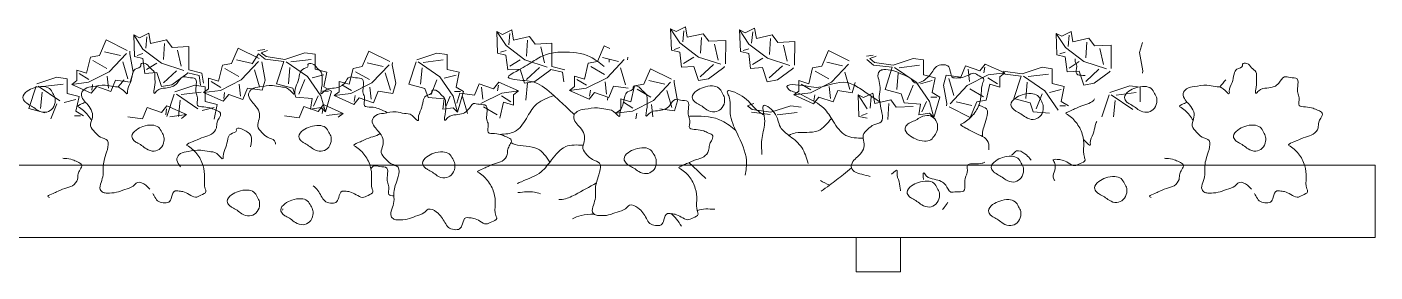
# Model space of a CAD drawing. Header units: inches. Extents: x 15 to 22798, y 21 to 21519.
# Drawn here: x 15797.2 to 15913.6, y 12707 to 12728.1 of the extents above; entities that cross this region are included whole.
import ezdxf

# ---------------------------------------------------------------- set-up
doc = ezdxf.new("R2010")
doc.units = ezdxf.units.IN
doc.header["$MEASUREMENT"] = 0
doc.layers.add('ARREDAMENTO', color=8, linetype='Continuous', lineweight=13)

msp = doc.modelspace()

# ---------------------------------------------------------------- linework, layer by layer
at = {"layer": 'ARREDAMENTO', "lineweight": 5}
for p, q in [((15838.24, 12727.5), (15839.05, 12727.9)), ((15839.05, 12727.9), (15839.21, 12727.01)), ((15852.82, 12726.13), (15852.76, 12727.99)), ((15852.76, 12727.99), (15853.24, 12727.74)), ((15852.76, 12727.99), (15853.55, 12726.77)), ((15853.24, 12727.74), (15854.05, 12728.14)), ((15854.05, 12728.14), (15854.2, 12727.25)), ((15858.78, 12726.02), (15858.71, 12727.88)), ((15858.71, 12727.88), (15859.19, 12727.64)), ((15858.71, 12727.88), (15859.51, 12726.67)), ((15859.19, 12727.64), (15860, 12728.03)), ((15860, 12728.03), (15860.16, 12727.14)), ((15803.48, 12725.68), (15804.05, 12727.02)), ((15804.05, 12727.02), (15805.86, 12726.12)), ((15806.42, 12727.46), (15807.22, 12726.24)), ((15806.42, 12727.46), (15806.91, 12727.21)), ((15806.49, 12725.6), (15806.42, 12727.46)), ((15806.91, 12727.21), (15807.72, 12727.61)), ((15807.47, 12726.32), (15807.55, 12727.29)), ((15807.72, 12727.61), (15807.87, 12726.72)), ((15807.87, 12726.72), (15809.25, 12727.03)), ((15809.08, 12726.71), (15808.99, 12725.34)), ((15809.25, 12727.03), (15809.73, 12726.38)), ((15837.83, 12725.89), (15837.76, 12727.75)), ((15837.76, 12727.75), (15838.24, 12727.5)), ((15837.76, 12727.75), (15838.56, 12726.53)), ((15838.8, 12726.61), (15838.89, 12727.58)), ((15839.21, 12727.01), (15840.59, 12727.32)), ((15840.42, 12727), (15840.33, 12725.63)), ((15840.59, 12727.32), (15841.06, 12726.67)), ((15841.06, 12726.67), (15842.52, 12726.74)), ((15842.52, 12726.74), (15842.5, 12724.72)), ((15853.55, 12726.77), (15855.16, 12725.55)), ((15853.8, 12726.85), (15853.89, 12727.82)), ((15854.2, 12727.25), (15855.58, 12727.56)), ((15855.42, 12727.24), (15855.33, 12725.87)), ((15855.58, 12727.56), (15856.06, 12726.91)), ((15856.06, 12726.91), (15857.51, 12726.98)), ((15857.51, 12726.98), (15857.5, 12724.96)), ((15859.75, 12726.74), (15859.84, 12727.71)), ((15860.16, 12727.14), (15861.53, 12727.46)), ((15861.37, 12727.14), (15861.28, 12725.76)), ((15861.53, 12727.46), (15862.01, 12726.81)), ((15862.01, 12726.81), (15863.47, 12726.88)), ((15863.47, 12726.88), (15863.45, 12724.86)), ((15886.09, 12725.73), (15886.03, 12727.59)), ((15886.03, 12727.59), (15886.51, 12727.34)), ((15886.03, 12727.59), (15886.83, 12726.37)), ((15886.51, 12727.34), (15887.32, 12727.74)), ((15887.07, 12726.45), (15887.16, 12727.42)), ((15887.32, 12727.74), (15887.48, 12726.85)), ((15887.48, 12726.85), (15888.85, 12727.16)), ((15888.69, 12726.84), (15888.6, 12725.47)), ((15888.85, 12727.16), (15889.33, 12726.51)), ((15893.22, 12725.95), (15893.47, 12726.81)), ((15802.36, 12724.16), (15802.69, 12725.53)), ((15802.69, 12725.53), (15803.48, 12725.68)), ((15805.29, 12725.68), (15803.91, 12726.01)), ((15804.31, 12724.27), (15805.8, 12725.84)), ((15806.08, 12725.83), (15806.1, 12726.04)), ((15806.37, 12724.24), (15806.08, 12725.83)), ((15807.22, 12725.43), (15806.49, 12725.6)), ((15806.73, 12725.68), (15807.22, 12725.84)), ((15807.22, 12726.24), (15808.83, 12725.02)), ((15809.73, 12726.38), (15811.18, 12726.45)), ((15810.52, 12724.76), (15810.21, 12726.14)), ((15811.18, 12726.45), (15811.17, 12724.43)), ((15814.87, 12724.98), (15815.44, 12726.32)), ((15815.44, 12726.32), (15817.25, 12725.42)), ((15816.63, 12724.97), (15817.18, 12725.82)), ((15817.14, 12726.1), (15817.73, 12726.19)), ((15817.18, 12725.82), (15817.77, 12725.35)), ((15817.98, 12726.1), (15817.43, 12725.91)), ((15817.43, 12725.91), (15817.84, 12725.58)), ((15817.84, 12725.58), (15819.45, 12725.34)), ((15821.18, 12725.91), (15819.45, 12725.34)), ((15821.18, 12725.91), (15822.07, 12725.79)), ((15822.07, 12725.79), (15822.07, 12724.51)), ((15826.14, 12724.72), (15826.72, 12726.05)), ((15826.72, 12726.05), (15828.52, 12725.15)), ((15832.59, 12725.89), (15830.86, 12725.32)), ((15832.59, 12725.89), (15833.48, 12725.76)), ((15833.48, 12725.76), (15833.48, 12724.48)), ((15838.55, 12725.72), (15837.83, 12725.89)), ((15838.07, 12725.97), (15838.56, 12726.12)), ((15838.71, 12724.43), (15838.55, 12725.72)), ((15838.56, 12726.53), (15840.17, 12725.3)), ((15841.86, 12725.05), (15841.55, 12726.43)), ((15846.44, 12725.17), (15847.02, 12726.51)), ((15847.02, 12726.51), (15847.5, 12726.27)), ((15849.04, 12725.32), (15849.07, 12725.53)), ((15853.55, 12725.96), (15852.82, 12726.13)), ((15853.07, 12726.21), (15853.55, 12726.37)), ((15853.7, 12724.67), (15853.55, 12725.96)), ((15853.86, 12724.99), (15854.76, 12725.55)), ((15855.16, 12725.55), (15857.09, 12724.92)), ((15856.86, 12725.29), (15856.54, 12726.67)), ((15859.5, 12725.86), (15858.78, 12726.02)), ((15859.02, 12726.1), (15859.51, 12726.26)), ((15859.65, 12724.56), (15859.5, 12725.86)), ((15859.51, 12726.67), (15861.11, 12725.44)), ((15862.81, 12725.19), (15862.5, 12726.56)), ((15865.8, 12724.77), (15866.37, 12726.11)), ((15866.37, 12726.11), (15868.18, 12725.21)), ((15869.65, 12725.61), (15870.23, 12725.7)), ((15870.49, 12725.61), (15869.94, 12725.42)), ((15886.82, 12725.56), (15886.09, 12725.73)), ((15886.34, 12725.81), (15886.82, 12725.97)), ((15886.97, 12724.27), (15886.82, 12725.56)), ((15886.83, 12726.37), (15888.43, 12725.15)), ((15889.33, 12726.51), (15890.79, 12726.58)), ((15890.13, 12724.89), (15889.81, 12726.27)), ((15890.79, 12726.58), (15890.77, 12724.56)), ((15893.22, 12725.95), (15893.51, 12724.36)), ((15801.5, 12724.41), (15802.36, 12724.16)), ((15801.5, 12723.51), (15801.5, 12724.41)), ((15802.9, 12725.24), (15804.1, 12724.56)), ((15805.9, 12723.66), (15805.47, 12725.14)), ((15807.37, 12724.14), (15807.22, 12725.43)), ((15807.53, 12724.46), (15808.42, 12725.02)), ((15808.83, 12725.02), (15810.76, 12724.39)), ((15808.98, 12723.32), (15810.12, 12724.36)), ((15811.17, 12724.43), (15812.3, 12724.15)), ((15813.75, 12723.46), (15814.07, 12724.84)), ((15814.07, 12724.84), (15814.87, 12724.98)), ((15814.29, 12724.55), (15815.49, 12723.87)), ((15816.67, 12724.99), (15815.3, 12725.31)), ((15815.7, 12723.58), (15817.19, 12725.15)), ((15817.29, 12722.97), (15816.86, 12724.45)), ((15817.76, 12723.55), (15817.47, 12725.13)), ((15817.77, 12725.35), (15819.39, 12725.15)), ((15818.75, 12723.23), (15819.39, 12725.15)), ((15821.43, 12723.87), (15819.57, 12725.14)), ((15819.9, 12724.64), (15819.77, 12723.23)), ((15819.98, 12725.12), (15821.73, 12725.33)), ((15822.07, 12724.51), (15823.09, 12724.25)), ((15825.02, 12723.2), (15825.35, 12724.57)), ((15825.35, 12724.57), (15826.14, 12724.72)), ((15827.95, 12724.72), (15826.57, 12725.04)), ((15826.97, 12723.31), (15828.46, 12724.88)), ((15828.74, 12724.87), (15828.76, 12725.07)), ((15829.03, 12723.28), (15828.74, 12724.87)), ((15830.16, 12723.21), (15830.8, 12725.12)), ((15832.84, 12723.84), (15830.98, 12725.12)), ((15831.31, 12724.61), (15831.18, 12723.21)), ((15831.39, 12725.09), (15833.14, 12725.3)), ((15833.48, 12724.48), (15834.5, 12724.23)), ((15839.76, 12724.5), (15838.71, 12724.43)), ((15838.87, 12724.75), (15839.76, 12725.31)), ((15840.15, 12723.29), (15839.76, 12724.5)), ((15840.17, 12725.3), (15842.1, 12724.68)), ((15840.31, 12723.61), (15841.45, 12724.65)), ((15841.04, 12723.44), (15842.34, 12724.4)), ((15842.34, 12724.4), (15842.42, 12724.48)), ((15842.42, 12724.48), (15843.42, 12724.25)), ((15842.5, 12724.72), (15843.64, 12724.44)), ((15845.32, 12723.65), (15845.65, 12725.02)), ((15845.65, 12725.02), (15846.44, 12725.17)), ((15845.86, 12724.74), (15847.06, 12724.05)), ((15848.25, 12725.17), (15846.87, 12725.5)), ((15847.27, 12723.76), (15848.76, 12725.33)), ((15847.45, 12725.11), (15847.46, 12725.36)), ((15848.87, 12723.15), (15848.43, 12724.63)), ((15850.44, 12723.21), (15851.02, 12724.54)), ((15851.02, 12724.54), (15852.83, 12723.64)), ((15854.75, 12724.74), (15853.7, 12724.67)), ((15855.15, 12723.53), (15854.75, 12724.74)), ((15855.31, 12723.85), (15856.45, 12724.89)), ((15856.04, 12723.68), (15857.34, 12724.64)), ((15857.34, 12724.64), (15857.42, 12724.72)), ((15860.7, 12724.64), (15859.65, 12724.56)), ((15859.82, 12724.89), (15860.71, 12725.44)), ((15861.1, 12723.42), (15860.7, 12724.64)), ((15861.11, 12725.44), (15863.05, 12724.82)), ((15861.26, 12723.74), (15862.4, 12724.79)), ((15861.99, 12723.58), (15863.29, 12724.54)), ((15863.29, 12724.54), (15863.37, 12724.62)), ((15864.68, 12723.25), (15865, 12724.63)), ((15865, 12724.63), (15865.8, 12724.77)), ((15867.6, 12724.78), (15866.23, 12725.1)), ((15866.63, 12723.37), (15868.12, 12724.94)), ((15869.68, 12725.33), (15870.28, 12724.86)), ((15869.94, 12725.42), (15870.34, 12725.09)), ((15870.28, 12724.86), (15871.89, 12724.66)), ((15870.34, 12725.09), (15871.96, 12724.86)), ((15871.26, 12722.74), (15871.89, 12724.66)), ((15873.68, 12725.42), (15871.96, 12724.86)), ((15873.94, 12723.38), (15872.08, 12724.65)), ((15872.49, 12724.63), (15874.24, 12724.84)), ((15873.68, 12725.42), (15874.58, 12725.3)), ((15874.58, 12725.3), (15874.58, 12724.02)), ((15877.81, 12723.81), (15878.21, 12724.79)), ((15878.21, 12724.79), (15879.44, 12724.36)), ((15878.43, 12724.5), (15878.54, 12723.45)), ((15879.44, 12724.36), (15879.91, 12724.93)), ((15879.87, 12724.68), (15879.8, 12724.18)), ((15879.91, 12724.93), (15881.61, 12724.18)), ((15884.81, 12724.66), (15883.09, 12724.09)), ((15884.81, 12724.66), (15885.7, 12724.53)), ((15885.7, 12724.53), (15885.7, 12723.26)), ((15887.14, 12724.59), (15888.03, 12725.15)), ((15888.43, 12725.15), (15890.37, 12724.52)), ((15888.58, 12723.45), (15889.72, 12724.49)), ((15893.49, 12724.15), (15893.51, 12724.36)), ((15799.78, 12723.81), (15798.06, 12723.24)), ((15798.59, 12723.01), (15800.34, 12723.22)), ((15799.78, 12723.81), (15800.68, 12723.68)), ((15800.68, 12723.68), (15800.68, 12722.4)), ((15801.07, 12723.18), (15801.5, 12723.51)), ((15801.07, 12723.18), (15802.51, 12723.37)), ((15802.55, 12723.62), (15801.71, 12724.12)), ((15802.51, 12723.37), (15804.31, 12724.27)), ((15804.24, 12722.86), (15804.13, 12723.91)), ((15804.86, 12723.55), (15804.46, 12722.58)), ((15806.12, 12723.37), (15804.86, 12723.55)), ((15806.37, 12724.24), (15806.12, 12723.37)), ((15808.42, 12724.21), (15807.37, 12724.14)), ((15808.81, 12723), (15808.42, 12724.21)), ((15809.7, 12723.15), (15811, 12724.11)), ((15811, 12724.11), (15811.08, 12724.19)), ((15811.08, 12724.19), (15812.08, 12723.96)), ((15812.08, 12723.96), (15812.19, 12723.11)), ((15812.08, 12723.96), (15812.08, 12723.96)), ((15812.3, 12724.15), (15812.45, 12723.3)), ((15812.88, 12723.72), (15813.75, 12723.46)), ((15812.89, 12722.81), (15812.88, 12723.72)), ((15813.93, 12722.92), (15813.1, 12723.43)), ((15813.9, 12722.67), (15815.7, 12723.58)), ((15815.63, 12722.17), (15815.52, 12723.22)), ((15817.76, 12723.55), (15817.51, 12722.68)), ((15820.15, 12722.85), (15818.75, 12723.23)), ((15820.67, 12722.34), (15821.18, 12723.62)), ((15822.58, 12722.21), (15821.43, 12723.87)), ((15822.84, 12724), (15821.81, 12723.74)), ((15823.09, 12724.25), (15822.84, 12722.98)), ((15824.16, 12722.54), (15824.16, 12723.45)), ((15824.16, 12723.45), (15825.02, 12723.2)), ((15825.17, 12722.4), (15826.97, 12723.31)), ((15825.56, 12724.28), (15826.76, 12723.6)), ((15828.57, 12722.7), (15828.13, 12724.18)), ((15829.03, 12723.28), (15828.78, 12722.41)), ((15831.56, 12722.82), (15830.16, 12723.21)), ((15832.08, 12722.31), (15832.59, 12723.59)), ((15833.99, 12722.18), (15832.84, 12723.84)), ((15834.25, 12723.97), (15833.22, 12723.72)), ((15834.5, 12724.23), (15834.25, 12722.95)), ((15835.84, 12722.26), (15836.23, 12723.23)), ((15836.23, 12723.23), (15837.46, 12722.8)), ((15837.46, 12722.8), (15837.93, 12723.38)), ((15837.93, 12723.38), (15839.63, 12722.63)), ((15841.04, 12723.44), (15840.15, 12723.29)), ((15840.4, 12723.33), (15840.25, 12721.83)), ((15843.42, 12724.25), (15843.42, 12724.25)), ((15843.42, 12724.25), (15843.53, 12723.4)), ((15844.46, 12723), (15844.46, 12723.9)), ((15844.46, 12723.9), (15845.32, 12723.65)), ((15845.51, 12723.11), (15844.67, 12723.61)), ((15845.47, 12722.86), (15847.27, 12723.76)), ((15847.21, 12722.35), (15847.1, 12723.4)), ((15849.65, 12723.06), (15850.44, 12723.21)), ((15852.25, 12723.21), (15850.88, 12723.53)), ((15851.28, 12721.8), (15852.76, 12723.37)), ((15853.05, 12723.36), (15853.07, 12723.56)), ((15853.34, 12721.77), (15853.05, 12723.36)), ((15856.04, 12723.68), (15855.15, 12723.53)), ((15861.99, 12723.58), (15861.1, 12723.42)), ((15863.82, 12722.6), (15863.81, 12723.51)), ((15863.81, 12723.51), (15864.68, 12723.25)), ((15864.86, 12722.71), (15864.03, 12723.22)), ((15864.83, 12722.46), (15866.63, 12723.37)), ((15865.22, 12724.34), (15866.41, 12723.66)), ((15868.22, 12722.76), (15867.79, 12724.24)), ((15868.69, 12723.34), (15868.44, 12722.47)), ((15872.41, 12724.15), (15872.28, 12722.74)), ((15875.09, 12721.72), (15873.94, 12723.38)), ((15875.34, 12723.51), (15874.32, 12723.25)), ((15874.58, 12724.02), (15875.6, 12723.76)), ((15875.6, 12723.76), (15875.34, 12722.49)), ((15876.3, 12723.12), (15876.55, 12723.99)), ((15876.55, 12723.99), (15877.81, 12723.81)), ((15876.77, 12723.7), (15877.2, 12722.22)), ((15880.16, 12724), (15878.36, 12723.09)), ((15880.31, 12723.2), (15879.99, 12721.83)), ((15880.13, 12723.74), (15880.96, 12723.24)), ((15881.61, 12724.18), (15880.16, 12724)), ((15881.18, 12722.95), (15880.31, 12723.2)), ((15881.61, 12724.18), (15881.17, 12723.85)), ((15881.17, 12723.85), (15881.18, 12722.95)), ((15881.41, 12724.1), (15883.02, 12723.89)), ((15881.47, 12724.33), (15883.09, 12724.09)), ((15882.38, 12721.98), (15883.02, 12723.89)), ((15885.06, 12722.62), (15883.21, 12723.89)), ((15883.53, 12723.38), (15883.4, 12721.98)), ((15883.62, 12723.86), (15885.36, 12724.07)), ((15885.7, 12723.26), (15886.73, 12723)), ((15888.02, 12724.34), (15886.97, 12724.27)), ((15888.42, 12723.13), (15888.02, 12724.34)), ((15889.31, 12723.28), (15888.42, 12723.13)), ((15889.31, 12723.28), (15890.61, 12724.24)), ((15890.61, 12724.24), (15890.69, 12724.32)), ((15797.36, 12721.12), (15798, 12723.04)), ((15800.04, 12721.76), (15798.18, 12723.03)), ((15798.51, 12722.53), (15798.38, 12721.12)), ((15800.68, 12722.4), (15801.7, 12722.15)), ((15802.76, 12722.43), (15801.07, 12723.18)), ((15801.7, 12722.15), (15801.44, 12720.87)), ((15803.23, 12723.01), (15802.76, 12722.43)), ((15802.8, 12722.68), (15802.87, 12723.19)), ((15804.46, 12722.58), (15803.23, 12723.01)), ((15809.7, 12723.15), (15808.81, 12723)), ((15809.27, 12720.43), (15809.91, 12722.35)), ((15811.7, 12723.12), (15809.98, 12722.55)), ((15811.96, 12721.07), (15810.1, 12722.35)), ((15810.51, 12722.32), (15812.25, 12722.53)), ((15811.7, 12723.12), (15812.59, 12722.99)), ((15812.45, 12722.49), (15812.89, 12722.81)), ((15812.45, 12722.49), (15813.9, 12722.67)), ((15814.15, 12721.73), (15812.45, 12722.49)), ((15812.59, 12722.99), (15812.59, 12721.71)), ((15814.62, 12722.31), (15814.15, 12721.73)), ((15814.19, 12721.98), (15814.26, 12722.49)), ((15815.85, 12721.88), (15814.62, 12722.31)), ((15816.25, 12722.86), (15815.85, 12721.88)), ((15817.51, 12722.68), (15816.25, 12722.86)), ((15820.41, 12722.08), (15820.15, 12722.85)), ((15821.81, 12721.96), (15820.41, 12722.08)), ((15822.33, 12722.21), (15821.94, 12721.32)), ((15822.96, 12720.81), (15822.58, 12722.21)), ((15823.22, 12722.59), (15822.71, 12722.59)), ((15822.84, 12722.98), (15823.48, 12722.59)), ((15823.48, 12722.59), (15822.96, 12720.81)), ((15823.73, 12722.22), (15824.16, 12722.54)), ((15823.73, 12722.22), (15825.17, 12722.4)), ((15825.43, 12721.46), (15823.73, 12722.22)), ((15825.21, 12722.65), (15824.37, 12723.16)), ((15825.89, 12722.04), (15825.43, 12721.46)), ((15825.46, 12721.72), (15825.53, 12722.22)), ((15827.12, 12721.61), (15825.89, 12722.04)), ((15826.91, 12721.9), (15826.79, 12722.95)), ((15827.52, 12722.59), (15827.12, 12721.61)), ((15828.78, 12722.41), (15827.52, 12722.59)), ((15831.82, 12722.06), (15831.56, 12722.82)), ((15833.22, 12721.93), (15831.82, 12722.06)), ((15833.74, 12722.18), (15833.35, 12721.29)), ((15834.37, 12720.78), (15833.99, 12722.18)), ((15834.63, 12722.57), (15834.12, 12722.57)), ((15834.25, 12722.95), (15834.88, 12722.57)), ((15834.32, 12721.57), (15834.57, 12722.44)), ((15834.88, 12722.57), (15834.37, 12720.78)), ((15834.57, 12722.44), (15835.84, 12722.26)), ((15834.79, 12722.15), (15835.22, 12720.67)), ((15838.18, 12722.44), (15836.38, 12721.54)), ((15836.45, 12722.95), (15836.56, 12721.9)), ((15837.89, 12723.13), (15837.82, 12722.62)), ((15838.15, 12722.19), (15838.98, 12721.69)), ((15839.63, 12722.63), (15838.18, 12722.44)), ((15839.63, 12722.63), (15839.19, 12722.3)), ((15839.19, 12722.3), (15839.2, 12721.4)), ((15844.03, 12722.67), (15844.46, 12723)), ((15844.03, 12722.67), (15845.47, 12722.86)), ((15845.73, 12721.92), (15844.03, 12722.67)), ((15846.19, 12722.5), (15845.73, 12721.92)), ((15845.76, 12722.17), (15845.83, 12722.68)), ((15847.42, 12722.07), (15846.19, 12722.5)), ((15847.32, 12721.83), (15847.33, 12722.1)), ((15847.82, 12723.04), (15847.42, 12722.07)), ((15849.08, 12722.86), (15847.82, 12723.04)), ((15849.33, 12721.69), (15849.65, 12723.06)), ((15849.87, 12722.77), (15851.06, 12722.09)), ((15852.87, 12721.19), (15852.43, 12722.67)), ((15863.38, 12722.28), (15863.82, 12722.6)), ((15863.38, 12722.28), (15864.83, 12722.46)), ((15865.08, 12721.52), (15863.38, 12722.28)), ((15865.55, 12722.1), (15865.08, 12721.52)), ((15865.12, 12721.77), (15865.19, 12722.28)), ((15866.78, 12721.67), (15865.55, 12722.1)), ((15866.56, 12721.96), (15866.45, 12723.01)), ((15867.18, 12722.65), (15866.78, 12721.67)), ((15868.44, 12722.47), (15867.18, 12722.65)), ((15868.99, 12720.43), (15868.93, 12722.29)), ((15868.93, 12722.29), (15869.41, 12722.05)), ((15868.93, 12722.29), (15869.73, 12721.07)), ((15869.41, 12722.05), (15870.22, 12722.44)), ((15869.97, 12721.15), (15870.06, 12722.12)), ((15870.22, 12722.44), (15870.38, 12721.55)), ((15872.66, 12722.36), (15871.26, 12722.74)), ((15872.92, 12721.59), (15872.66, 12722.36)), ((15873.17, 12721.85), (15873.68, 12723.13)), ((15875.73, 12722.1), (15875.22, 12722.1)), ((15875.34, 12722.49), (15875.98, 12722.1)), ((15875.98, 12722.1), (15875.47, 12720.32)), ((15876.3, 12723.12), (15876.59, 12721.53)), ((15878.36, 12723.09), (15876.87, 12721.5)), ((15879.77, 12722.12), (15878.57, 12722.8)), ((15884.3, 12721.08), (15884.81, 12722.36)), ((15886.21, 12720.96), (15885.06, 12722.62)), ((15886.47, 12722.74), (15885.45, 12722.49)), ((15886.73, 12723), (15886.47, 12721.72)), ((15889.96, 12720.39), (15890.6, 12722.3)), ((15892.39, 12723.07), (15890.67, 12722.5)), ((15892.65, 12721.03), (15890.79, 12722.3)), ((15891.2, 12722.27), (15892.95, 12722.48)), ((15892.39, 12723.07), (15893.28, 12722.94)), ((15893.28, 12722.94), (15893.28, 12721.67)), ((15798.76, 12720.74), (15797.36, 12721.12)), ((15799.27, 12720.23), (15799.78, 12721.51)), ((15801.44, 12721.89), (15800.42, 12721.64)), ((15801.44, 12720.87), (15802.08, 12720.49)), ((15807.19, 12720.21), (15807.58, 12721.19)), ((15807.58, 12721.19), (15808.81, 12720.75)), ((15808.81, 12720.75), (15809.28, 12721.33)), ((15809.25, 12721.08), (15809.18, 12720.57)), ((15809.28, 12721.33), (15810.98, 12720.58)), ((15810.42, 12721.84), (15810.29, 12720.43)), ((15813.36, 12721.2), (15812.34, 12720.95)), ((15812.59, 12721.71), (15813.62, 12721.46)), ((15813.62, 12721.46), (15813.36, 12720.18)), ((15820.71, 12720.31), (15821.1, 12721.29)), ((15821.1, 12721.29), (15822.33, 12720.86)), ((15821.69, 12721.06), (15821.81, 12721.96)), ((15822.58, 12721.19), (15821.69, 12721.06)), ((15822.33, 12720.86), (15822.8, 12721.44)), ((15822.96, 12720.81), (15822.58, 12721.19)), ((15822.76, 12721.19), (15822.69, 12720.68)), ((15822.8, 12721.44), (15824.5, 12720.68)), ((15833.1, 12721.04), (15833.22, 12721.93)), ((15833.99, 12721.16), (15833.1, 12721.04)), ((15834.37, 12720.78), (15833.99, 12721.16)), ((15837.79, 12720.56), (15836.6, 12721.25)), ((15838.33, 12721.65), (15838.01, 12720.28)), ((15839.2, 12721.4), (15838.33, 12721.65)), ((15848.03, 12720.71), (15848.46, 12721.03)), ((15848.03, 12720.71), (15849.47, 12720.89)), ((15848.46, 12721.03), (15848.46, 12721.94)), ((15848.46, 12721.94), (15849.33, 12721.69)), ((15849.51, 12721.14), (15848.68, 12721.65)), ((15849.47, 12720.89), (15851.28, 12721.8)), ((15851.21, 12720.39), (15851.1, 12721.44)), ((15853.09, 12720.9), (15851.82, 12721.08)), ((15853.34, 12721.77), (15853.09, 12720.9)), ((15859.94, 12721.53), (15859.39, 12721.34)), ((15859.39, 12721.34), (15859.8, 12721.01)), ((15859.8, 12721.01), (15861.41, 12720.78)), ((15863.13, 12721.34), (15861.41, 12720.78)), ((15863.13, 12721.34), (15864.03, 12721.22)), ((15870.38, 12721.55), (15871.75, 12721.87)), ((15871.59, 12721.55), (15871.5, 12720.17)), ((15871.75, 12721.87), (15872.23, 12721.22)), ((15872.23, 12721.22), (15873.69, 12721.29)), ((15874.32, 12721.47), (15872.92, 12721.59)), ((15874.19, 12720.57), (15874.32, 12721.47)), ((15874.83, 12721.72), (15874.45, 12720.83)), ((15875.47, 12720.32), (15875.09, 12721.72)), ((15876.57, 12721.33), (15876.59, 12721.53)), ((15878.62, 12720.34), (15876.81, 12721.24)), ((15877.39, 12721.68), (15878.76, 12721.36)), ((15879.19, 12721.68), (15878.62, 12720.34)), ((15879.99, 12721.83), (15879.19, 12721.68)), ((15883.79, 12721.6), (15882.38, 12721.98)), ((15884.04, 12720.83), (15883.79, 12721.6)), ((15886.85, 12721.34), (15886.34, 12721.34)), ((15886.47, 12721.72), (15887.11, 12721.34)), ((15891.11, 12721.79), (15890.99, 12720.39)), ((15801.83, 12720.49), (15801.32, 12720.49)), ((15805.92, 12720.39), (15807.19, 12720.21)), ((15810.98, 12720.58), (15809.54, 12720.4)), ((15810.98, 12720.58), (15810.55, 12720.25)), ((15819.44, 12720.49), (15820.71, 12720.31)), ((15824.5, 12720.68), (15823.05, 12720.5)), ((15824.5, 12720.68), (15824.07, 12720.36)), ((15849.77, 12720.21), (15849.84, 12720.71)), ((15859.73, 12720.78), (15861.35, 12720.58)), ((15861.94, 12720.55), (15863.69, 12720.76)), ((15869.72, 12720.27), (15868.99, 12720.43)), ((15869.24, 12720.51), (15869.72, 12720.67)), ((15875.09, 12720.7), (15874.19, 12720.57)), ((15875.47, 12720.32), (15875.09, 12720.7)), ((15885.45, 12720.7), (15884.04, 12720.83))]:
    msp.add_line(p, q, dxfattribs=at)
at = {"layer": 'ARREDAMENTO'}
for p, q in [((15715.71, 12716.23), (15913.55, 12716.23)), ((15913.55, 12716.23), (15913.55, 12709.98)), ((15715.71, 12709.98), (15913.55, 12709.98))]:
    msp.add_line(p, q, dxfattribs=at)
msp.add_lwpolyline([(15872.59, 12707.01), (15872.59, 12709.98), (15868.76, 12709.98), (15868.76, 12707.01)], close=True, dxfattribs=at)
for points in [[(15847.01, 12724.72), (15845.82, 12725.57), (15843.39, 12725.97), (15841.95, 12725.75), (15840.87, 12725.16), (15839.42, 12724.31), (15838.75, 12723.81), (15839.52, 12723.58), (15841.05, 12723.36), (15842.67, 12722.23), (15843.79, 12721.2), (15844.44, 12720.58)], [(15805.59, 12723.59), (15805.07, 12722.95)], [(15869.38, 12718.54), (15867.89, 12718.79), (15866.78, 12720.02), (15865.98, 12721.13), (15864.35, 12722.14), (15863.48, 12722.53), (15863, 12722.71), (15862.8, 12723), (15863.53, 12723.16), (15865.55, 12722.94), (15867.98, 12723.35), (15869.07, 12722.85), (15870.8, 12721.67)], [(15900.66, 12723.59), (15900.15, 12722.95)], [(15860.82, 12720.53), (15860.07, 12721.09), (15858.94, 12722.17), (15857.64, 12722.53), (15857.77, 12722.21), (15857.91, 12720.68), (15858.49, 12718.97), (15859.3, 12716.63), (15859.2, 12715.35)], [(15864.62, 12716.38), (15864.07, 12717.75), (15863.08, 12718.7), (15862.23, 12719.51), (15861.69, 12720.77), (15860.74, 12721.31), (15860.74, 12721), (15860.88, 12720), (15860.65, 12718.61), (15860.64, 12717.13)], [(15816.5, 12717.81), (15816.53, 12718.78), (15815.78, 12719.33)]]:
    msp.add_spline(points, degree=3, dxfattribs=at)
for points, knots in [([(15807.81, 12714.16), (15807.71, 12714.28), (15807.42, 12714.56), (15806.78, 12714.91), (15806.33, 12714.28), (15805.65, 12714.15), (15804.93, 12713.83), (15804.29, 12713.81), (15803.78, 12713.83), (15803.42, 12714.18), (15803.61, 12714.77), (15803.85, 12715.41), (15803.73, 12716.12), (15803.92, 12716.86), (15804.15, 12717.5), (15804.35, 12718.45), (15803.49, 12718.58), (15803.08, 12719.07), (15802.57, 12719.58), (15802.87, 12720.21), (15802.88, 12720.87), (15802.5, 12721.41), (15802.07, 12721.82), (15801.8, 12722.38), (15802.24, 12722.93), (15803.02, 12722.99), (15803.84, 12723.21), (15804.69, 12722.95), (15805.32, 12723.02), (15805.93, 12722.15), (15805.86, 12722.84), (15806.18, 12723.31), (15806.28, 12723.99), (15806.47, 12724.6), (15807.09, 12724.62), (15807, 12725.03), (15807.56, 12725.03), (15807.77, 12724.61), (15808.29, 12724.31), (15808.23, 12723.69), (15808.31, 12723.2), (15808.02, 12722.12), (15808.54, 12722.83), (15809.1, 12722.86), (15809.74, 12722.94), (15810.26, 12723.29), (15810.54, 12723.98), (15811.17, 12723.72), (15811.91, 12723.8), (15811.8, 12723.01), (15811.75, 12722.48), (15812.03, 12721.99), (15811.72, 12721.25), (15812.55, 12721.26), (15813.08, 12721.17), (15813.52, 12720.95), (15814.04, 12720.75), (15813.8, 12720.27), (15813.56, 12719.91), (15813.62, 12719.35), (15813.15, 12718.81), (15812.45, 12718.68), (15811.8, 12718.36), (15811.44, 12718.22), (15810.91, 12717.99), (15811.02, 12717.93), (15811.35, 12717.75), (15811.93, 12717.23), (15812.47, 12716.24), (15812.57, 12715.16), (15812.47, 12714.43), (15812.74, 12713.83), (15812.19, 12713.65), (15811.73, 12713.35), (15811.2, 12713.72), (15810.72, 12713.96), (15810.31, 12713.99), (15809.84, 12714.05), (15809.72, 12713.48), (15809.51, 12712.96), (15808.95, 12712.95), (15808.44, 12713.1), (15808.24, 12713.49), (15808.11, 12713.71), (15808.07, 12713.78)], [9.355904, 9.355904, 9.355904, 9.355904, 9.763541, 10.428141, 10.838604, 11.521667, 12.186267, 12.87127, 13.190848, 13.488162, 14.016573, 14.616035, 15.299565, 15.835754, 16.55086, 17.23439, 17.821867, 18.380538, 18.949129, 19.485318, 20.01111, 20.624154, 21.108746, 21.607517, 22.059698, 22.658746, 23.610242, 24.249397, 24.848445, 25.447641, 25.605379, 26.320485, 26.970824, 27.394647, 27.890393, 27.995551, 28.315129, 28.799661, 29.245632, 29.721753, 30.194966, 30.880513, 31.177827, 31.842427, 32.378219, 32.830283, 33.463196, 33.886769, 34.422561, 35.003314, 35.476527, 35.859287, 36.437658, 36.922045, 37.509442, 37.909602, 38.288546, 38.671306, 39.023961, 39.447864, 40.047178, 40.662166, 41.345229, 41.74539, 42.081896, 42.081896, 42.081896, 43.050962, 44.062166, 44.962168, 45.805075, 46.021855, 46.473918, 46.92284, 47.440338, 47.957837, 48.329336, 48.539484, 49.080719, 49.504543, 49.928115, 50.377037, 50.829218, 51.02278, 51.02278, 51.02278, 51.02278]), ([(15818.65, 12718.04), (15818.65, 12718.15), (15818.58, 12718.46), (15817.91, 12718.56), (15817.5, 12719.04), (15816.99, 12719.56), (15817.29, 12720.19), (15817.3, 12720.85), (15816.92, 12721.38), (15816.5, 12721.8), (15816.22, 12722.36), (15816.66, 12722.9), (15817.45, 12722.97), (15818.27, 12723.19), (15819.11, 12722.92), (15819.74, 12722.99), (15820.36, 12722.12), (15820.28, 12722.81), (15820.61, 12723.29), (15820.7, 12723.97), (15820.9, 12724.58), (15821.52, 12724.6), (15821.42, 12725.01), (15821.99, 12725), (15822.19, 12724.58), (15822.71, 12724.28), (15822.65, 12723.66), (15822.73, 12723.17), (15822.44, 12722.09), (15822.96, 12722.8), (15823.52, 12722.84), (15824.17, 12722.92), (15824.68, 12723.27), (15824.96, 12723.96), (15825.59, 12723.7), (15826.33, 12723.78), (15826.23, 12722.98), (15826.17, 12722.45), (15826.45, 12721.96), (15826.14, 12721.23), (15826.98, 12721.24), (15827.5, 12721.15), (15827.92, 12720.94), (15828.23, 12720.82), (15828.3, 12720.74)], [59.033429, 59.033429, 59.033429, 59.033429, 59.316286, 59.903763, 60.462434, 61.031025, 61.567214, 62.093007, 62.706051, 63.190643, 63.689413, 64.141595, 64.740643, 65.692139, 66.331294, 66.930342, 67.529538, 67.687276, 68.402381, 69.05272, 69.476544, 69.972289, 70.077448, 70.397025, 70.881558, 71.327529, 71.803649, 72.276863, 72.962409, 73.259723, 73.924324, 74.460115, 74.912179, 75.545093, 75.968665, 76.504457, 77.08521, 77.558423, 77.941183, 78.519555, 79.003941, 79.591338, 79.991499, 80.293473, 80.293473, 80.293473, 80.293473]), ([(15880.23, 12717.54), (15880.23, 12717.54), (15880.2, 12717.7), (15880.28, 12718.12), (15879.86, 12718.69), (15879.17, 12718.89), (15878.55, 12719.26), (15878.21, 12719.43), (15877.7, 12719.71), (15877.82, 12719.76), (15878.16, 12719.91), (15878.78, 12720.38), (15879.41, 12721.32), (15879.6, 12722.38), (15879.57, 12723.11), (15879.89, 12723.69), (15879.36, 12723.91), (15878.93, 12724.26), (15878.37, 12723.93), (15877.87, 12723.74), (15877.46, 12723.74), (15876.98, 12723.73), (15876.92, 12724.3), (15876.76, 12724.85), (15876.19, 12724.9), (15875.68, 12724.79), (15875.37, 12724.32), (15875.04, 12723.86), (15874.58, 12723.46), (15873.86, 12723.14), (15873.47, 12723.81), (15872.8, 12724), (15872.12, 12724.38), (15871.48, 12724.46), (15870.97, 12724.48), (15870.58, 12724.17), (15870.72, 12723.56), (15870.9, 12722.91), (15870.72, 12722.21), (15870.83, 12721.46), (15871.01, 12720.8), (15871.12, 12719.83), (15870.25, 12719.77), (15869.8, 12719.33), (15869.25, 12718.86), (15869.49, 12718.21), (15869.45, 12717.55), (15869.02, 12717.05), (15868.56, 12716.68), (15868.24, 12716.14), (15868.62, 12715.56), (15869.28, 12715.45), (15869.74, 12715.3), (15869.98, 12715.25)], [39.012615, 39.012615, 39.012615, 39.012615, 39.023961, 39.447864, 40.047178, 40.662166, 41.345229, 41.74539, 42.081896, 42.081896, 42.081896, 43.050962, 44.062166, 44.962168, 45.805075, 46.021855, 46.473918, 46.92284, 47.440338, 47.957837, 48.329336, 48.539484, 49.080719, 49.504543, 49.928115, 50.377037, 50.829218, 51.325138, 51.845437, 52.510038, 52.9205, 53.603564, 54.268164, 54.953167, 55.272744, 55.570058, 56.098469, 56.697931, 57.381462, 57.917651, 58.632756, 59.316286, 59.903763, 60.462434, 61.031025, 61.567214, 62.093007, 62.706051, 63.190643, 63.689413, 64.141595, 64.740643, 65.383914, 65.383914, 65.383914, 65.383914]), ([(15887.66, 12725.38), (15887.66, 12725.31), (15887.68, 12725.1), (15887.9, 12724.71), (15887.6, 12723.97), (15888.21, 12723.98), (15888.47, 12723.96), (15888.53, 12723.95)], [35.287059, 35.287059, 35.287059, 35.287059, 35.476527, 35.859287, 36.437658, 36.922045, 37.070932, 37.070932, 37.070932, 37.070932]), ([(15902.88, 12714.16), (15902.79, 12714.28), (15902.5, 12714.56), (15901.85, 12714.91), (15901.41, 12714.28), (15900.73, 12714.15), (15900.01, 12713.83), (15899.37, 12713.81), (15898.86, 12713.83), (15898.5, 12714.18), (15898.69, 12714.77), (15898.93, 12715.41), (15898.81, 12716.12), (15898.99, 12716.86), (15899.23, 12717.5), (15899.42, 12718.45), (15898.57, 12718.58), (15898.16, 12719.07), (15897.64, 12719.58), (15897.94, 12720.21), (15897.96, 12720.87), (15897.58, 12721.41), (15897.15, 12721.82), (15896.88, 12722.38), (15897.31, 12722.93), (15898.1, 12722.99), (15898.92, 12723.21), (15899.77, 12722.95), (15900.4, 12723.02), (15901.01, 12722.15), (15900.94, 12722.84), (15901.26, 12723.31), (15901.35, 12723.99), (15901.55, 12724.6), (15902.17, 12724.62), (15902.08, 12725.03), (15902.64, 12725.03), (15902.84, 12724.61), (15903.37, 12724.31), (15903.3, 12723.69), (15903.38, 12723.2), (15903.1, 12722.12), (15903.62, 12722.83), (15904.17, 12722.86), (15904.82, 12722.94), (15905.34, 12723.29), (15905.62, 12723.98), (15906.25, 12723.72), (15906.98, 12723.8), (15906.88, 12723.01), (15906.83, 12722.48), (15907.1, 12721.99), (15906.8, 12721.25), (15907.63, 12721.26), (15908.15, 12721.17), (15908.6, 12720.95), (15909.12, 12720.75), (15908.88, 12720.27), (15908.64, 12719.91), (15908.7, 12719.35), (15908.23, 12718.81), (15907.52, 12718.68), (15906.87, 12718.36), (15906.52, 12718.22), (15905.99, 12717.99), (15906.1, 12717.93), (15906.43, 12717.75), (15907, 12717.23), (15907.55, 12716.24), (15907.65, 12715.16), (15907.54, 12714.43), (15907.82, 12713.83), (15907.27, 12713.65), (15906.81, 12713.35), (15906.27, 12713.72), (15905.8, 12713.96), (15905.39, 12713.99), (15904.92, 12714.05), (15904.8, 12713.48), (15904.59, 12712.96), (15904.03, 12712.95), (15903.52, 12713.1), (15903.31, 12713.49), (15903.19, 12713.71), (15903.15, 12713.78)], [9.355904, 9.355904, 9.355904, 9.355904, 9.763541, 10.428141, 10.838604, 11.521667, 12.186267, 12.87127, 13.190848, 13.488162, 14.016573, 14.616035, 15.299565, 15.835754, 16.55086, 17.23439, 17.821867, 18.380538, 18.949129, 19.485318, 20.01111, 20.624154, 21.108746, 21.607517, 22.059698, 22.658746, 23.610242, 24.249397, 24.848445, 25.447641, 25.605379, 26.320485, 26.970824, 27.394647, 27.890393, 27.995551, 28.315129, 28.799661, 29.245632, 29.721753, 30.194966, 30.880513, 31.177827, 31.842427, 32.378219, 32.830283, 33.463196, 33.886769, 34.422561, 35.003314, 35.476527, 35.859287, 36.437658, 36.922045, 37.509442, 37.909602, 38.288546, 38.671306, 39.023961, 39.447864, 40.047178, 40.662166, 41.345229, 41.74539, 42.081896, 42.081896, 42.081896, 43.050962, 44.062166, 44.962168, 45.805075, 46.021855, 46.473918, 46.92284, 47.440338, 47.957837, 48.329336, 48.539484, 49.080719, 49.504543, 49.928115, 50.377037, 50.829218, 51.02278, 51.02278, 51.02278, 51.02278]), ([(15842.68, 12722.22), (15842.15, 12722.03), (15841.18, 12721.7), (15840.39, 12720.39), (15839.62, 12719.11), (15838.8, 12718.93), (15838.14, 12718.88), (15838.05, 12718.87)], [0, 0, 0, 0, 1.410754, 2.587869, 3.929969, 4.948161, 5.147037, 5.147037, 5.147037, 5.147037]), ([(15802.26, 12721.65), (15802.17, 12721.61), (15801.97, 12721.53), (15801.51, 12721.32), (15801.62, 12721.26), (15801.95, 12721.09), (15802.37, 12720.7), (15802.69, 12720.23), (15802.78, 12720.07)], [41.443493, 41.443493, 41.443493, 41.443493, 41.74539, 42.081896, 42.081896, 42.081896, 43.050962, 43.53847, 43.53847, 43.53847, 43.53847]), ([(15879.66, 12718.72), (15879.66, 12718.78), (15879.66, 12719.05), (15879.79, 12719.58), (15880.03, 12720.22), (15880.22, 12721.17), (15879.6, 12721.27), (15879.38, 12721.39), (15879.36, 12721.41)], [15.147135, 15.147135, 15.147135, 15.147135, 15.299565, 15.835754, 16.55086, 17.23439, 17.821867, 17.879021, 17.879021, 17.879021, 17.879021]), ([(15889.34, 12721.94), (15889.26, 12721.8), (15888.95, 12721.52), (15888.32, 12721.4), (15887.67, 12721.09), (15887.32, 12720.94), (15886.78, 12720.71), (15886.9, 12720.65), (15887.23, 12720.47), (15887.8, 12719.95), (15888.35, 12718.96), (15888.45, 12717.89), (15888.34, 12717.16), (15888.62, 12716.55), (15888.07, 12716.38), (15887.61, 12716.07), (15887.07, 12716.45), (15886.6, 12716.68), (15886.19, 12716.71), (15885.88, 12716.75), (15885.78, 12716.68), (15885.75, 12716.64)], [39.655284, 39.655284, 39.655284, 39.655284, 40.047178, 40.662166, 41.345229, 41.74539, 42.081896, 42.081896, 42.081896, 43.050962, 44.062166, 44.962168, 45.805075, 46.021855, 46.473918, 46.92284, 47.440338, 47.957837, 48.329336, 48.539484, 48.69173, 48.69173, 48.69173, 48.69173]), ([(15897.34, 12721.65), (15897.25, 12721.61), (15897.05, 12721.53), (15896.58, 12721.32), (15896.7, 12721.26), (15897.03, 12721.09), (15897.45, 12720.7), (15897.76, 12720.23), (15897.85, 12720.07)], [41.443493, 41.443493, 41.443493, 41.443493, 41.74539, 42.081896, 42.081896, 42.081896, 43.050962, 43.53847, 43.53847, 43.53847, 43.53847]), ([(15858.38, 12719.2), (15858, 12719.52), (15856.98, 12720.37), (15855.44, 12720.49), (15854.45, 12720.44), (15854.31, 12720.43)], [0, 0, 0, 0, 1.274481, 3.421457, 3.807397, 3.807397, 3.807397, 3.807397]), ([(15862.96, 12718.79), (15863.16, 12718.88), (15863.83, 12719.18), (15865.53, 12718.82), (15866.29, 12719.82), (15866.63, 12720.26)], [6.205462, 6.205462, 6.205462, 6.205462, 6.789964, 8.505278, 9.87226, 9.87226, 9.87226, 9.87226]), ([(15888.38, 12718.41), (15888.4, 12718.4), (15888.65, 12718.22), (15889.02, 12717.71), (15888.94, 12718.4), (15889.27, 12718.87), (15889.35, 12719.51), (15889.47, 12719.88), (15889.54, 12719.98)], [24.803037, 24.803037, 24.803037, 24.803037, 24.848445, 25.447641, 25.605379, 26.320485, 26.970824, 27.279925, 27.279925, 27.279925, 27.279925]), ([(15810.47, 12716.08), (15810.42, 12716.13), (15810.26, 12716.34), (15810.04, 12716.79), (15810.47, 12717.33), (15811.26, 12717.4), (15812.08, 12717.61), (15812.92, 12717.35), (15813.56, 12717.42), (15814.17, 12716.55), (15814.1, 12717.24), (15814.42, 12717.72), (15814.51, 12718.4), (15814.71, 12719.01), (15815.33, 12719.03), (15815.24, 12719.44), (15815.57, 12719.43), (15815.74, 12719.35), (15815.78, 12719.33)], [63.000252, 63.000252, 63.000252, 63.000252, 63.190643, 63.689413, 64.141595, 64.740643, 65.692139, 66.331294, 66.930342, 67.529538, 67.687276, 68.402381, 69.05272, 69.476544, 69.972289, 70.077448, 70.397025, 70.516565, 70.516565, 70.516565, 70.516565]), ([(15827.68, 12718.96), (15827.64, 12718.92), (15827.4, 12718.75), (15826.87, 12718.66), (15826.22, 12718.34), (15825.87, 12718.2), (15825.33, 12717.96), (15825.44, 12717.9), (15825.77, 12717.73), (15826.35, 12717.2), (15826.89, 12716.21), (15826.99, 12715.14), (15826.89, 12714.41), (15827.16, 12713.81), (15826.62, 12713.63), (15826.15, 12713.32), (15825.62, 12713.7), (15825.14, 12713.93), (15824.73, 12713.97), (15824.26, 12714.03), (15824.14, 12713.46), (15823.94, 12712.93), (15823.37, 12712.93), (15822.87, 12713.08), (15822.6, 12713.58), (15822.32, 12714.06), (15822.07, 12714.32), (15821.9, 12714.45)], [39.913765, 39.913765, 39.913765, 39.913765, 40.047178, 40.662166, 41.345229, 41.74539, 42.081896, 42.081896, 42.081896, 43.050962, 44.062166, 44.962168, 45.805075, 46.021855, 46.473918, 46.92284, 47.440338, 47.957837, 48.329336, 48.539484, 49.080719, 49.504543, 49.928115, 50.377037, 50.829218, 51.325138, 51.831474, 51.831474, 51.831474, 51.831474]), ([(15838.98, 12718.15), (15839.1, 12718.09), (15839.71, 12717.8), (15841.35, 12718), (15842.02, 12716.94), (15842.32, 12716.47)], [6.408714, 6.408714, 6.408714, 6.408714, 6.789964, 8.505278, 9.87226, 9.87226, 9.87226, 9.87226]), ([(15845.21, 12717.94), (15844.68, 12717.97), (15843.56, 12718.04), (15842.52, 12716.76), (15841.56, 12715.41), (15840.35, 12715.01), (15839.63, 12714.69), (15839.51, 12714.65)], [0, 0, 0, 0, 1.314466, 2.758059, 3.953921, 5.620335, 5.961182, 5.961182, 5.961182, 5.961182]), ([(15883.86, 12716.65), (15883.83, 12716.7), (15883.68, 12716.9), (15883.34, 12717.25), (15882.65, 12717.63), (15882.36, 12717.23), (15882.21, 12717.11), (15882.19, 12717.1)], [51.177219, 51.177219, 51.177219, 51.177219, 51.325138, 51.845437, 52.510038, 52.9205, 52.989692, 52.989692, 52.989692, 52.989692]), ([(15800.3, 12716.82), (15800.36, 12716.81), (15800.69, 12716.8), (15801.08, 12716.73), (15801.53, 12716.51), (15802.05, 12716.31), (15801.81, 12715.83), (15801.57, 12715.47), (15801.63, 12714.91), (15801.16, 12714.37), (15800.45, 12714.24), (15799.8, 12713.93), (15799.45, 12713.78), (15798.91, 12713.55), (15799.03, 12713.49), (15799.07, 12713.47), (15799.11, 12713.44), (15799.14, 12713.42)], [36.790543, 36.790543, 36.790543, 36.790543, 36.922045, 37.509442, 37.909602, 38.288546, 38.671306, 39.023961, 39.447864, 40.047178, 40.662166, 41.345229, 41.74539, 42.081896, 42.081896, 42.081896, 42.196716, 42.196716, 42.196716, 42.196716]), ([(15854.34, 12716.44), (15854.62, 12716.19), (15855.1, 12715.74), (15855.59, 12715.27), (15855.81, 12715.06)], [12.061038, 12.061038, 12.061038, 12.061038, 13.046466, 13.827823, 13.827823, 13.827823, 13.827823]), ([(15874.58, 12714.99), (15874.55, 12715.29), (15874.49, 12715.79), (15874.91, 12715.1), (15875.46, 12715.02), (15876.1, 12714.88), (15876.58, 12714.49), (15876.8, 12713.78), (15877.45, 12713.98), (15878.18, 12713.83), (15878.15, 12714.63), (15878.14, 12715.16), (15878.46, 12715.63), (15878.22, 12716.39), (15879.05, 12716.31), (15879.52, 12716.34), (15879.8, 12716.44), (15879.88, 12716.47)], [30.330069, 30.330069, 30.330069, 30.330069, 30.880513, 31.177827, 31.842427, 32.378219, 32.830283, 33.463196, 33.886769, 34.422561, 35.003314, 35.476527, 35.859287, 36.437658, 36.922045, 37.509442, 37.743635, 37.743635, 37.743635, 37.743635]), ([(15885.92, 12714.89), (15885.85, 12714.98), (15885.7, 12715.25), (15885.95, 12715.77), (15885.96, 12716.31), (15885.82, 12716.6), (15885.76, 12716.7)], [60.74025, 60.74025, 60.74025, 60.74025, 61.031025, 61.567214, 62.093007, 62.399592, 62.399592, 62.399592, 62.399592]), ([(15895.38, 12716.82), (15895.44, 12716.81), (15895.76, 12716.8), (15896.16, 12716.73), (15896.61, 12716.51), (15897.13, 12716.31), (15896.88, 12715.83), (15896.64, 12715.47), (15896.7, 12714.91), (15896.24, 12714.37), (15895.53, 12714.24), (15894.88, 12713.93), (15894.53, 12713.78), (15893.99, 12713.55), (15894.11, 12713.49), (15894.14, 12713.47), (15894.18, 12713.44), (15894.22, 12713.42)], [36.790543, 36.790543, 36.790543, 36.790543, 36.922045, 37.509442, 37.909602, 38.288546, 38.671306, 39.023961, 39.447864, 40.047178, 40.662166, 41.345229, 41.74539, 42.081896, 42.081896, 42.081896, 42.196716, 42.196716, 42.196716, 42.196716]), ([(15826.89, 12715.91), (15826.97, 12716.03), (15827.16, 12716.25), (15827.68, 12716.04), (15828.42, 12716.12), (15828.31, 12715.33), (15828.26, 12714.8), (15828.54, 12714.31), (15828.25, 12713.61), (15828.7, 12713.58), (15828.88, 12713.57)], [75.19283, 75.19283, 75.19283, 75.19283, 75.545093, 75.968665, 76.504457, 77.08521, 77.558423, 77.941183, 78.519555, 78.929856, 78.929856, 78.929856, 78.929856]), ([(15865.74, 12713.98), (15865.99, 12714.14), (15866.67, 12714.63), (15867.51, 12715.28), (15868.15, 12715.79), (15868.38, 12715.98)], [10.973368, 10.973368, 10.973368, 10.973368, 11.713751, 13.046466, 13.827823, 13.827823, 13.827823, 13.827823]), ([(15871.83, 12715.46), (15872.06, 12715.63), (15872.37, 12715.98), (15872.24, 12715.33), (15872.52, 12714.83), (15872.55, 12714.29), (15872.59, 12714.03), (15872.59, 12714.01)], [24.91841, 24.91841, 24.91841, 24.91841, 25.447641, 25.605379, 26.320485, 26.970824, 26.999665, 26.999665, 26.999665, 26.999665]), ([(15839.57, 12713.86), (15840.14, 12713.9), (15840.69, 12714.01), (15841.34, 12713.81), (15841.52, 12713.75)], [8.2809, 8.2809, 8.2809, 8.2809, 9.627654, 10.125719, 10.125719, 10.125719, 10.125719]), ([(15843.1, 12713.27), (15843.2, 12713.26), (15843.68, 12713.26), (15844.81, 12713.81), (15845.75, 12714.35), (15846.35, 12714.69)], [11.524335, 11.524335, 11.524335, 11.524335, 11.777561, 12.819679, 14.649017, 14.649017, 14.649017, 14.649017]), ([(15876.68, 12713.04), (15876.59, 12712.87), (15876.45, 12712.65), (15876.28, 12712.45), (15876.23, 12712.4)], [0.7830962, 0.7830962, 0.7830962, 0.7830962, 1.28731, 1.4850384, 1.4850384, 1.4850384, 1.4850384]), ([(15846.15, 12712.01), (15845.77, 12711.99), (15845.12, 12711.96), (15844.51, 12711.73), (15844.28, 12711.58)], [0, 0, 0, 0, 3.936182, 6.739205, 6.739205, 6.739205, 6.739205]), ([(15856.57, 12712.42), (15856.04, 12712.45), (15855.51, 12712.49), (15855.06, 12712.3), (15855.05, 12712.29)], [0, 0, 0, 0, 1.314466, 1.332994, 1.332994, 1.332994, 1.332994])]:
    msp.add_open_spline(points, degree=3, knots=knots, dxfattribs=at)
for points, start_tangent, end_tangent in [([(15799.63, 12721.62), (15799.33, 12721.02), (15798.79, 12720.78), (15798.12, 12720.96), (15797.7, 12721.26), (15797.28, 12721.5), (15797.04, 12721.69), (15796.86, 12722.05), (15797.22, 12722.59), (15797.82, 12722.89), (15798.61, 12723.01), (15799.15, 12722.83), (15799.45, 12722.41), (15799.63, 12721.99), (15799.63, 12721.62)], (-0.120483, -0.992715), (-0.120483, -0.992715)), ([(15836.12, 12715.62), (15836.96, 12714.89), (15837.5, 12713.87), (15837.62, 12712.84), (15837.68, 12711.87), (15837.75, 12711.63), (15837.32, 12711.33), (15836.84, 12711.15), (15836.3, 12711.39), (15835.76, 12711.63), (15835.33, 12711.69), (15835.09, 12711.69), (15834.79, 12711.15), (15834.55, 12710.73), (15834.07, 12710.67), (15833.58, 12710.85), (15833.28, 12711.27), (15832.98, 12711.75), (15832.56, 12712.18), (15831.84, 12712.42), (15831.47, 12712.12), (15830.75, 12711.81), (15830.03, 12711.57), (15829.24, 12711.51), (15828.88, 12711.57), (15828.64, 12711.81), (15828.7, 12712.42), (15828.88, 12713.08), (15828.88, 12713.87), (15829, 12714.47), (15829.24, 12715.25), (15829.24, 12716.04), (15828.64, 12716.34), (15828.16, 12716.76), (15827.79, 12717.31), (15827.92, 12717.91), (15827.92, 12718.51), (15827.55, 12719.12), (15827.19, 12719.54), (15827.01, 12720.08), (15827.31, 12720.51), (15827.98, 12720.69), (15829.06, 12720.81), (15829.78, 12720.69), (15830.45, 12720.51), (15830.99, 12720.08), (15830.99, 12720.26), (15831.23, 12721.05), (15831.41, 12721.77), (15831.65, 12722.2), (15832.14, 12722.5), (15832.14, 12722.62), (15832.5, 12722.68), (15832.92, 12722.32), (15833.28, 12721.95), (15833.34, 12721.41), (15833.34, 12720.87), (15833.28, 12720.08), (15833.52, 12720.32), (15834.25, 12720.57), (15834.85, 12720.69), (15835.27, 12720.99), (15835.76, 12721.53), (15836.24, 12721.47), (15836.84, 12721.35), (15836.9, 12720.69), (15836.9, 12720.14), (15837.02, 12719.72), (15837.02, 12719.06), (15837.56, 12718.94), (15838.23, 12718.82), (15838.65, 12718.63), (15839.01, 12718.39), (15838.89, 12717.97), (15838.71, 12717.61), (15838.65, 12717.13), (15838.23, 12716.58), (15837.56, 12716.34), (15836.84, 12716.04), (15836.42, 12715.86), (15836.12, 12715.62)], (0.883306, -0.468797), (0.883306, -0.468797)), ([(15853.5, 12715.97), (15854.35, 12715.25), (15854.89, 12714.22), (15855.01, 12713.2), (15855.07, 12712.23), (15855.13, 12711.99), (15854.71, 12711.69), (15854.23, 12711.51), (15853.68, 12711.75), (15853.14, 12711.99), (15852.72, 12712.05), (15852.48, 12712.05), (15852.18, 12711.51), (15851.94, 12711.08), (15851.45, 12711.02), (15850.97, 12711.2), (15850.67, 12711.63), (15850.37, 12712.11), (15849.94, 12712.53), (15849.22, 12712.77), (15848.86, 12712.47), (15848.14, 12712.17), (15847.41, 12711.93), (15846.63, 12711.87), (15846.27, 12711.93), (15846.03, 12712.17), (15846.09, 12712.77), (15846.27, 12713.44), (15846.27, 12714.22), (15846.39, 12714.83), (15846.63, 12715.61), (15846.63, 12716.39), (15846.03, 12716.7), (15845.54, 12717.12), (15845.18, 12717.66), (15845.3, 12718.27), (15845.3, 12718.87), (15844.94, 12719.47), (15844.58, 12719.89), (15844.4, 12720.44), (15844.7, 12720.86), (15845.36, 12721.04), (15846.45, 12721.16), (15847.17, 12721.04), (15847.83, 12720.86), (15848.38, 12720.44), (15848.38, 12720.62), (15848.62, 12721.4), (15848.8, 12722.13), (15849.04, 12722.55), (15849.52, 12722.85), (15849.52, 12722.97), (15849.88, 12723.03), (15850.31, 12722.67), (15850.67, 12722.31), (15850.73, 12721.77), (15850.73, 12721.22), (15850.67, 12720.44), (15850.91, 12720.68), (15851.63, 12720.92), (15852.24, 12721.04), (15852.66, 12721.34), (15853.14, 12721.89), (15853.62, 12721.83), (15854.23, 12721.71), (15854.29, 12721.04), (15854.29, 12720.5), (15854.41, 12720.08), (15854.41, 12719.41), (15854.95, 12719.29), (15855.61, 12719.17), (15856.04, 12718.99), (15856.4, 12718.75), (15856.28, 12718.33), (15856.1, 12717.96), (15856.04, 12717.48), (15855.61, 12716.94), (15854.95, 12716.7), (15854.23, 12716.39), (15853.8, 12716.21), (15853.5, 12715.97)], (0.883306, -0.468797), (0.883306, -0.468797)), ([(15857.4, 12721.66), (15857.1, 12721.06), (15856.56, 12720.82), (15855.89, 12721), (15855.47, 12721.3), (15855.05, 12721.54), (15854.81, 12721.72), (15854.63, 12722.09), (15854.99, 12722.63), (15855.59, 12722.93), (15856.38, 12723.05), (15856.92, 12722.87), (15857.22, 12722.45), (15857.4, 12722.03), (15857.4, 12721.66)], (-0.120483, -0.992715), (-0.120483, -0.992715)), ([(15884.91, 12721.01), (15884.61, 12720.41), (15884.06, 12720.17), (15883.4, 12720.35), (15882.98, 12720.65), (15882.56, 12720.89), (15882.32, 12721.07), (15882.13, 12721.43), (15882.5, 12721.98), (15883.1, 12722.28), (15883.88, 12722.4), (15884.43, 12722.22), (15884.73, 12721.79), (15884.91, 12721.37), (15884.91, 12721.01)], (-0.120483, -0.992715), (-0.120483, -0.992715)), ([(15894.71, 12721.62), (15894.41, 12721.02), (15893.86, 12720.78), (15893.2, 12720.96), (15892.78, 12721.26), (15892.36, 12721.5), (15892.11, 12721.69), (15891.93, 12722.05), (15892.3, 12722.59), (15892.9, 12722.89), (15893.68, 12723.01), (15894.23, 12722.83), (15894.53, 12722.41), (15894.71, 12721.99), (15894.71, 12721.62)], (-0.120483, -0.992715), (-0.120483, -0.992715)), ([(15875.8, 12719.58), (15875.56, 12720.21), (15875.04, 12720.5), (15874.36, 12720.37), (15873.91, 12720.11), (15873.47, 12719.91), (15873.21, 12719.75), (15873, 12719.4), (15873.31, 12718.83), (15873.89, 12718.48), (15874.66, 12718.29), (15875.22, 12718.42), (15875.55, 12718.81), (15875.77, 12719.22), (15875.8, 12719.58)], (-0.032031, 0.999487), (-0.032031, 0.999487)), ([(15809.03, 12718.29), (15808.73, 12717.68), (15808.19, 12717.44), (15807.52, 12717.62), (15807.1, 12717.93), (15806.68, 12718.17), (15806.44, 12718.35), (15806.26, 12718.71), (15806.62, 12719.25), (15807.22, 12719.56), (15808.01, 12719.68), (15808.55, 12719.49), (15808.85, 12719.07), (15809.03, 12718.65), (15809.03, 12718.29)], (-0.120483, -0.992715), (-0.120483, -0.992715)), ([(15823.45, 12718.26), (15823.15, 12717.66), (15822.61, 12717.42), (15821.95, 12717.6), (15821.52, 12717.9), (15821.1, 12718.14), (15820.86, 12718.32), (15820.68, 12718.69), (15821.04, 12719.23), (15821.65, 12719.53), (15822.43, 12719.65), (15822.97, 12719.47), (15823.27, 12719.05), (15823.45, 12718.63), (15823.45, 12718.26)], (-0.120483, -0.992715), (-0.120483, -0.992715)), ([(15904.11, 12718.29), (15903.81, 12717.68), (15903.26, 12717.44), (15902.6, 12717.62), (15902.18, 12717.93), (15901.76, 12718.17), (15901.52, 12718.35), (15901.33, 12718.71), (15901.7, 12719.25), (15902.3, 12719.56), (15903.08, 12719.68), (15903.63, 12719.49), (15903.93, 12719.07), (15904.11, 12718.65), (15904.11, 12718.29)], (-0.120483, -0.992715), (-0.120483, -0.992715)), ([(15834.13, 12715.98), (15833.83, 12715.37), (15833.28, 12715.13), (15832.62, 12715.31), (15832.2, 12715.62), (15831.77, 12715.86), (15831.53, 12716.04), (15831.35, 12716.4), (15831.71, 12716.94), (15832.32, 12717.25), (15833.1, 12717.37), (15833.64, 12717.19), (15833.95, 12716.76), (15834.13, 12716.34), (15834.13, 12715.98)], (-0.120483, -0.992715), (-0.120483, -0.992715)), ([(15851.51, 12716.33), (15851.21, 12715.73), (15850.67, 12715.49), (15850.01, 12715.67), (15849.58, 12715.97), (15849.16, 12716.21), (15848.92, 12716.39), (15848.74, 12716.76), (15849.1, 12717.3), (15849.7, 12717.6), (15850.49, 12717.72), (15851.03, 12717.54), (15851.33, 12717.12), (15851.51, 12716.7), (15851.51, 12716.33)], (-0.120483, -0.992715), (-0.120483, -0.992715)), ([(15883.2, 12715.61), (15882.9, 12715.01), (15882.36, 12714.77), (15881.7, 12714.95), (15881.27, 12715.25), (15880.85, 12715.49), (15880.61, 12715.67), (15880.43, 12716.03), (15880.79, 12716.58), (15881.4, 12716.88), (15882.18, 12717), (15882.72, 12716.82), (15883.02, 12716.4), (15883.2, 12715.97), (15883.2, 12715.61)], (-0.120483, -0.992715), (-0.120483, -0.992715)), ([(15892.12, 12713.85), (15891.81, 12713.25), (15891.27, 12713), (15890.61, 12713.19), (15890.19, 12713.49), (15889.76, 12713.73), (15889.52, 12713.91), (15889.34, 12714.27), (15889.7, 12714.81), (15890.31, 12715.12), (15891.09, 12715.24), (15891.63, 12715.06), (15891.93, 12714.63), (15892.12, 12714.21), (15892.12, 12713.85)], (-0.120483, -0.992715), (-0.120483, -0.992715)), ([(15817.27, 12712.69), (15816.97, 12712.09), (15816.42, 12711.85), (15815.76, 12712.03), (15815.34, 12712.33), (15814.92, 12712.57), (15814.68, 12712.75), (15814.49, 12713.11), (15814.86, 12713.66), (15815.46, 12713.96), (15816.24, 12714.08), (15816.79, 12713.9), (15817.09, 12713.48), (15817.27, 12713.05), (15817.27, 12712.69)], (-0.120483, -0.992715), (-0.120483, -0.992715)), ([(15875.95, 12713.46), (15875.65, 12712.86), (15875.1, 12712.61), (15874.44, 12712.8), (15874.02, 12713.1), (15873.6, 12713.34), (15873.35, 12713.52), (15873.17, 12713.88), (15873.54, 12714.43), (15874.14, 12714.73), (15874.92, 12714.85), (15875.47, 12714.67), (15875.77, 12714.24), (15875.95, 12713.82), (15875.95, 12713.46)], (-0.120483, -0.992715), (-0.120483, -0.992715)), ([(15821.89, 12711.94), (15821.59, 12711.33), (15821.04, 12711.09), (15820.38, 12711.27), (15819.96, 12711.58), (15819.54, 12711.82), (15819.29, 12712), (15819.11, 12712.36), (15819.47, 12712.9), (15820.08, 12713.21), (15820.86, 12713.33), (15821.4, 12713.15), (15821.71, 12712.72), (15821.89, 12712.3), (15821.89, 12711.94)], (-0.120483, -0.992715), (-0.120483, -0.992715)), ([(15882.97, 12711.86), (15882.67, 12711.26), (15882.12, 12711.01), (15881.46, 12711.19), (15881.04, 12711.5), (15880.62, 12711.74), (15880.37, 12711.92), (15880.19, 12712.28), (15880.55, 12712.82), (15881.16, 12713.13), (15881.94, 12713.25), (15882.48, 12713.07), (15882.79, 12712.64), (15882.97, 12712.22), (15882.97, 12711.86)], (-0.120483, -0.992715), (-0.120483, -0.992715))]:
    msp.add_spline(points, degree=3, dxfattribs=dict(at, start_tangent=start_tangent, end_tangent=end_tangent))
for points in [[(15866.49, 12714.5), (15866.21, 12714.62), (15865.93, 12714.75), (15865.68, 12714.89)], [(15819.27, 12712.33), (15819.28, 12712.37), (15819.29, 12712.41), (15819.3, 12712.45)], [(15852.77, 12712.04), (15853.15, 12711.8), (15853.42, 12711.37), (15853.69, 12710.95)]]:
    msp.add_open_spline(points, degree=3, dxfattribs=at)

doc.saveas('drawing.dxf')
